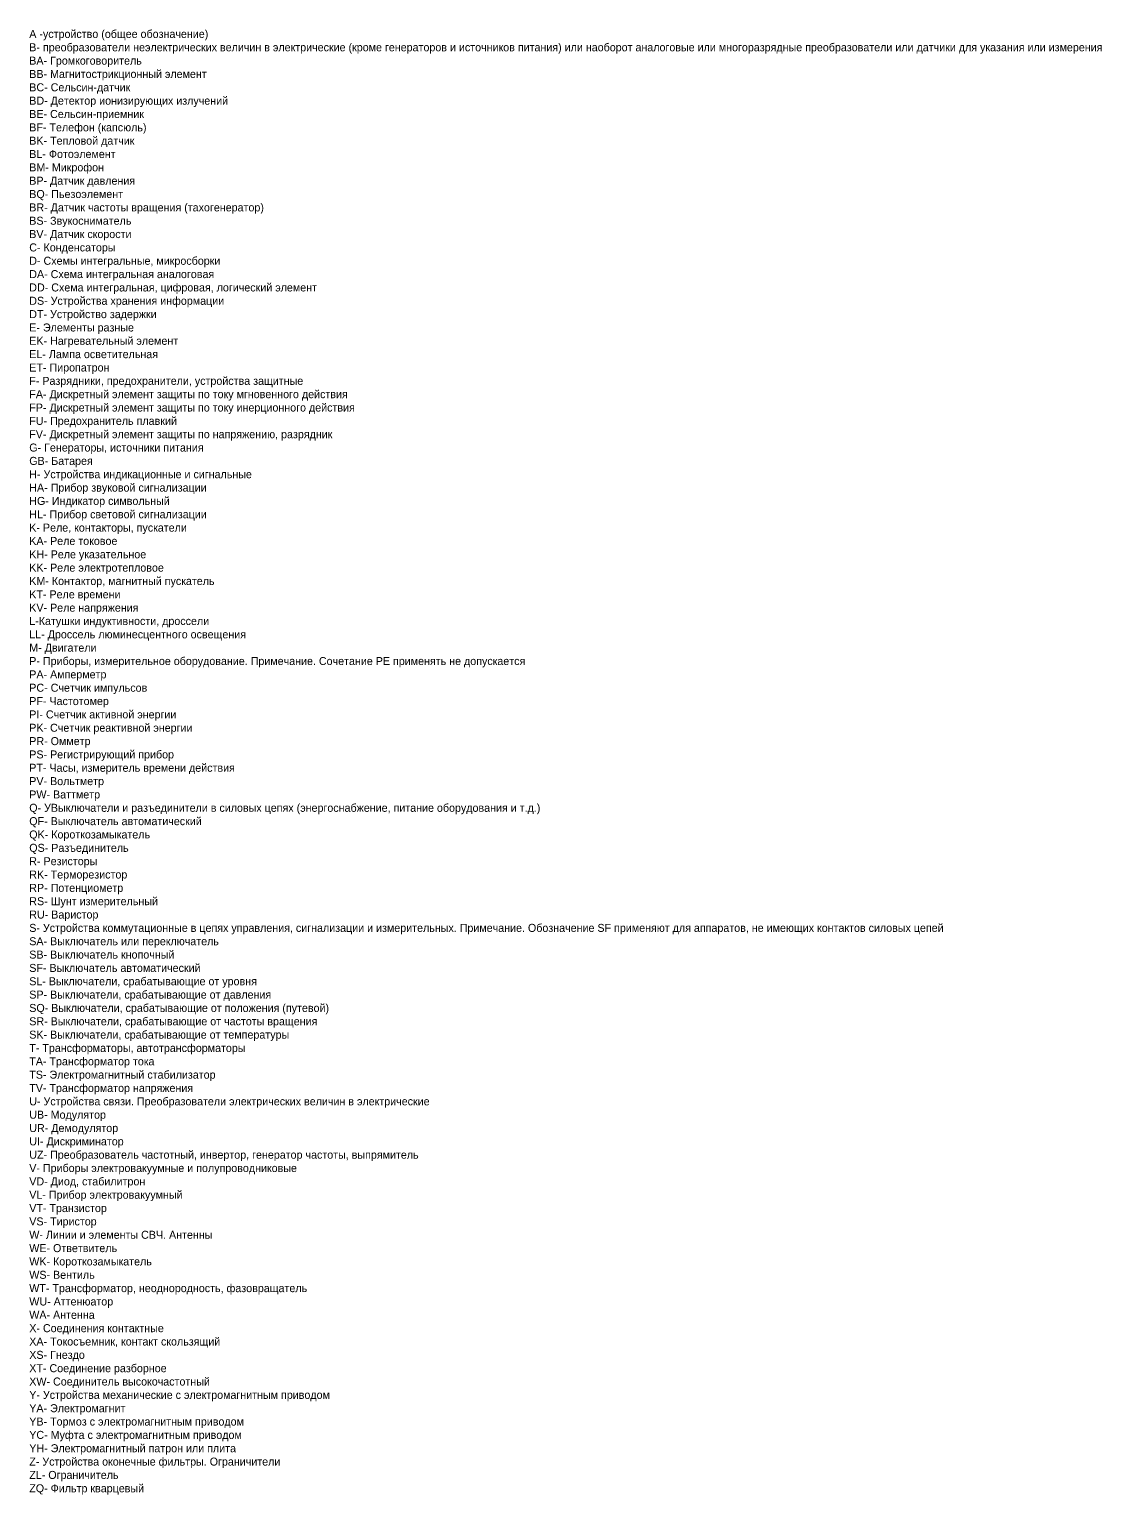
# Model space of a CAD drawing. Header units: millimetres. Extents: x 52 to 1332, y -528 to 1037.
# Drawn here: x 672 to 1074, y -381 to 169 of the extents above; entities that cross this region are included whole.
import ezdxf

# ---------------------------------------------------------------- set-up
doc = ezdxf.new("R2010")
doc.units = ezdxf.units.MM
doc.styles.get("Standard").update_dxf_attribs({"font": 'standarteskd.shx', "height": 3})

msp = doc.modelspace()

# ---------------------------------------------------------------- texts
at = {"color": 7, "linetype": 'Continuous', "lineweight": -3, "insert": (671.725, 168.463), "char_height": 3, "width": 557.4, "attachment_point": 1}
msp.add_mtext('A -устройство (общее обозначение)\\PB- преобразователи неэлектрических величин в электрические (кроме генераторов и источников питания) или наоборот аналоговые или многоразрядные преобразователи или датчики для указания или измерения \\PBA- Громкоговоритель \\PBB- Магнитострикционный элемент \\PBC- Сельсин-датчик \\PBD- Детектор ионизирующих излучений \\PBE- Сельсин-приемник \\PBF- Телефон (капсюль) \\PBK- Тепловой датчик \\PBL- Фотоэлемент \\PBM- Микрофон \\PBP- Датчик давления \\PBQ- Пьезоэлемент \\PBR- Датчик частоты вращения (тахогенератор) \\PBS- Звукосниматель \\PBV- Датчик скорости \\PC- Конденсаторы \\PD- Схемы интегральные, микросборки \\PDA- Схема интегральная аналоговая \\PDD- Схема интегральная, цифровая, логический элемент \\PDS- Устройства хранения информации \\PDT- Устройство задержки \\PE- Элементы разные \\PEK- Нагревательный элемент \\PEL- Лампа осветительная \\PET- Пиропатрон \\PF- Разрядники, предохранители, устройства защитные \\PFA- Дискретный элемент защиты по току мгновенного действия \\PFP- Дискретный элемент защиты по току инерционного действия \\PFU- Предохранитель плавкий \\PFV- Дискретный элемент защиты по напряжению, разрядник \\PG- Генераторы, источники питания \\PGB- Батарея \\PH- Устройства индикационные и сигнальные \\PHA- Прибор звуковой сигнализации \\PHG- Индикатор символьный \\PHL- Прибор световой сигнализации \\PK- Реле, контакторы, пускатели \\PKA- Реле токовое \\PKH- Реле указательное \\PKK- Реле электротепловое \\PKM- Контактор, магнитный пускатель \\PKT- Реле времени \\PKV- Реле напряжения \\PL-Катушки индуктивности, дроссели \\PLL- Дроссель люминесцентного освещения \\PM- Двигатели \\PP- Приборы, измерительное оборудование. Примечание. Сочетание РЕ применять не допускается \\PPA- Амперметр \\PPC- Счетчик импульсов \\PPF- Частотомер \\PPI- Счетчик активной энергии \\PPK- Счетчик реактивной энергии \\PPR- Омметр \\PPS- Регистрирующий прибор \\PPT- Часы, измеритель времени действия \\PPV- Вольтметр \\PPW- Ваттметр \\PQ- УВыключатели и разъединители в силовых цепях (энергоснабжение, питание оборудования и т.д.) \\PQF- Выключатель автоматический \\PQK- Короткозамыкатель \\PQS- Разъединитель \\PR- Резисторы \\PRK- Терморезистор \\PRP- Потенциометр \\PRS- Шунт измерительный \\PRU- Варистор \\PS- Устройства коммутационные в цепях управления, сигнализации и измерительных. Примечание. Обозначение SF применяют для аппаратов, не имеющих контактов силовых цепей \\PSA- Выключатель или переключатель \\PSB- Выключатель кнопочный \\PSF- Выключатель автоматический \\PSL- Выключатели, срабатывающие от уровня \\PSP- Выключатели, срабатывающие от давления \\PSQ- Выключатели, срабатывающие от положения (путевой) \\PSR- Выключатели, срабатывающие от частоты вращения \\PSK- Выключатели, срабатывающие от температуры \\PT- Трансформаторы, автотрансформаторы \\PTA- Трансформатор тока \\PTS- Электромагнитный стабилизатор \\PTV- Трансформатор напряжения \\PU- Устройства связи. Преобразователи электрических величин в электрические \\PUB- Модулятор \\PUR- Демодулятор \\PUI- Дискриминатор \\PUZ- Преобразователь частотный, инвертор, генератор частоты, выпрямитель \\PV- Приборы электровакуумные и полупроводниковые \\PVD- Диод, стабилитрон \\PVL- Прибор электровакуумный \\PVT- Транзистор \\PVS- Тиристор \\PW- Линии и элементы СВЧ. Антенны \\PWE- Ответвитель \\PWK- Короткозамыкатель \\PWS- Вентиль \\PWT- Трансформатор, неоднородность, фазовращатель \\PWU- Аттенюатор \\PWA- Антенна \\PX- Соединения контактные \\PXA- Токосъемник, контакт скользящий \\PXS- Гнездо \\PXT- Соединение разборное \\PXW- Соединитель высокочастотный \\PY- Устройства механические с электромагнитным приводом \\PYA- Электромагнит \\PYB- Тормоз с электромагнитным приводом \\PYC- Муфта с электромагнитным приводом \\PYH- Электромагнитный патрон или плита \\PZ- Устройства оконечные фильтры. Ограничители \\PZL- Ограничитель \\PZQ- Фильтр кварцевый', dxfattribs=at)

doc.saveas('drawing.dxf')
